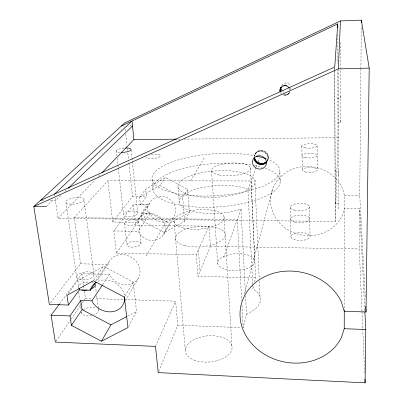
<?xml version="1.0" encoding="UTF-8"?>
<svg xmlns="http://www.w3.org/2000/svg" width="403" height="403" viewBox="0 0 403 403"><rect width="100%" height="100%" fill="white"/><g stroke="black" fill="none" stroke-linecap="round" stroke-linejoin="round"><path stroke-width="0.3" stroke-dasharray="2.02 1.51" d="M344.233 308.139L344.454 195.319L342.53 188.574A37.484 34.527 8.1 0 0 285.248 173.048A37.484 34.527 8.1 0 0 284.986 227.861A37.484 34.527 8.1 0 0 342.404 215.257L344.464 208.401L359.642 208.522L364.866 311.323M361.98 311.187L359.275 248.948L359.642 208.522M365.214 296.935L359.763 195.395L360.907 69.145M360.912 68.515L361.3 25.802M338.57 208.991L338.449 69.779M337.961 123.439L337.981 122.779L340.49 122.749L340.545 120.154M338.51 175.768L338.626 171.043L335.064 171.048L335.11 169.895M340.525 96.02L340.47 98.332L337.931 98.377L337.91 98.967M267.542 160.5C271.033 152.072 256.263 147.392 254.293 156.314C256.243 145.13 273.204 151.639 267.169 161.276L268.156 158.591M55.1 198.251L58.067 218.386L335.291 221.449L337.986 137.725L337.875 70.077M338.686 203.742L335.18 203.716L335.225 202.437M254.57 156.087L254.706 155.241M245.528 295.545L246.505 314.33L243.17 327.684L241.911 304.547M246.505 314.33L253.114 310.683A36.406 18.1 -3.8 0 0 257.431 292.341L252.893 288.77L253.653 285.727M254.57 282.075L255.633 277.813L251.155 180.977L107.848 180.751L74.207 217.696L80.59 263.814L49.73 303.897M244.419 293.968L272.917 188.08M288.971 93.385L289.772 91.708C289.077 94.75 285.243 96.317 282.568 94.765M267.95 158.827L268.297 157.744M289.319 92.846L289.5 92.282M288.553 93.874L289.153 92.821M267.975 157.966L268.327 156.883M289.722 89.118L289.903 88.569L289.863 89.748L289.495 88.519M288.074 94.302L288.734 93.31M267.884 157.099L268.237 156.021M267.673 156.248L268.025 155.175M267.35 155.427L267.703 154.354M287.541 94.67L288.261 93.738M286.966 94.962L287.727 94.101M266.922 154.651L267.275 153.583M266.388 153.931L266.746 152.863M286.357 95.179L286.543 94.609L287.153 94.393M265.763 153.281L266.126 152.218M285.722 95.315L285.913 94.745L286.543 94.609M285.072 95.37L285.269 94.801L285.913 94.745M265.058 152.712L265.421 151.649M284.422 95.34L284.619 94.77L285.269 94.801M264.282 152.228L264.65 151.17M283.783 95.229L283.979 94.66L284.619 94.77M263.451 151.85L263.824 150.793M283.163 95.037L283.359 94.468M262.58 151.573L262.958 150.521M261.683 151.412L262.061 150.354M223.594 257.542L241.019 209.137L240.682 209.273A38.411 13.873 -3.7 0 1 187.068 209.59A38.411 13.873 -3.7 0 1 194.231 189.742A38.411 13.873 -3.7 0 1 247.9 189.269L252.681 284.367M248.122 189.395L255.981 167.562M256.192 166.983L257.24 164.066M258.081 161.734L259.547 157.649M260.771 151.357L261.159 150.304M259.87 151.422L260.257 150.364M280.911 92.458L280.7 93.017L281.077 93.541L281.284 92.977L281.727 93.451M258.988 151.593L259.381 150.541M258.142 151.881L258.535 150.823M257.341 152.269L257.744 151.211M256.61 152.757L257.013 151.699M255.386 153.986L255.794 152.923M255.955 153.331L256.358 152.274M254.55 155.493L254.958 154.42M254.913 154.712L255.326 153.644M158.696 371.46L177.778 325.236L175.607 301.172L94.786 298.633M255.633 277.813L197.959 276.367L210.356 246.334L208.961 226.169L135.574 225.247L116.447 253.099L196.286 254.671L208.961 226.169M125.459 300.613L138.169 278.589C140.869 273.959 140.576 268.126 137.761 263.582A16.815 14.422 30.4 0 0 121.253 254.62A16.815 14.422 30.4 0 0 108.069 264.454L96.7 280.972M137.055 222.33L149.045 204.936A13.904 12.453 31.2 0 1 163.759 196.629A13.904 12.453 31.2 0 1 175.713 210.356L175.275 213.635L173.945 216.607A13.904 12.453 31.2 0 1 150.596 214.728L150.022 213.439L138.148 231.292L138.763 232.652A14.755 13.052 30.9 0 0 163.477 234.737C165.965 230.627 165.714 225.363 163.306 221.262A14.76 13.062 30.9 0 0 148.843 213.373A14.76 13.062 30.9 0 0 137.055 222.33L112.749 222.033L107.848 180.751M155.498 346.394L175.607 301.172M128.557 326.455L136.531 311.494L133.232 282.024L103.495 266.287L77.95 280.538L68.057 293.883M116.447 253.099L113.807 230.949L133.363 204.674L147.266 204.774L141.307 213.353L142.078 220.753L164.308 232.566L184.619 221.237L189.345 212.371L187.521 189.274L165.452 177.511L145.7 189.133L139.639 197.304L140.425 204.855L149.045 204.936M164.308 232.566L169.572 223.469L189.345 212.371M163.477 234.737L173.945 216.607M125.021 296.054L133.232 282.024M184.619 221.237L182.685 197.541L187.521 189.274M146.128 255.97L168.172 218.753M190.599 180.897L204.225 157.89M267.048 160.893L267.521 160.177M102.579 284.78L109.46 274.433L110.18 275.949A16.815 14.422 30.4 0 0 138.169 278.589M142.078 220.753L147.992 211.993L147.266 204.774M56.047 341.064L70.893 319.443M71.245 318.929L80.439 305.545M82.202 302.97L83.97 300.396M84.323 299.882L85.386 298.336L84.192 289.727M95.718 280.951L109.52 260.968M138.395 219.187L150.324 201.938M93.748 280.251L103.495 266.287M139.639 197.304L159.931 185.42L165.452 177.511M140.425 204.855L146.435 196.493L145.7 189.133M59.639 303.756L81.97 273.743L109.46 274.433M112.749 222.033L132.471 196.392L128.728 161.568M58.067 218.386L95.068 179.94M98.544 176.328L101.148 173.622M60.858 195.384L55.448 200.618L48.189 200.573M64.913 191.455L67.165 189.274M46.138 206.613L52.415 200.603M131.464 124.859L130.234 126.033L127.822 126.063M127.625 316.138L136.531 311.494M123.595 126.114L124.804 126.099M177.869 139.176L181.007 139.146M184.146 139.121L337.986 137.725M344.454 195.319L359.763 195.395M132.471 196.392L146.435 196.493M41.544 200.533L44.562 200.548M141.307 213.353L150.022 213.439M74.207 217.696L237.286 219.504L241.709 300.794M113.807 230.949L138.148 231.292M210.356 246.334L359.275 248.948M80.59 263.814L108.059 264.449M85.386 298.336L92.277 298.552M177.778 325.236L241.281 327.614M147.992 211.993L169.572 223.469M159.931 185.42L182.685 197.541M54.576 194.694L54.753 195.883M77.95 280.538L78.943 287.581M65.971 202.417L76.656 277.652M78.731 292.251L79.784 299.686M80.313 303.404L81.109 308.98M81.547 312.078L81.723 313.317M81.97 273.743L83.592 285.425M83.678 286.039L84.106 289.112M84.046 199.999A9.183 3.093 -7.8 0 1 69.774 204.034A9.183 3.093 -7.8 0 1 71.089 198.488A9.183 3.093 -7.8 0 1 84.046 199.999L93.985 275.002A8.831 3.834 -9.2 0 1 80.378 279.722A8.831 3.834 -9.2 0 1 81.446 272.891A8.831 3.834 -9.2 0 1 93.985 275.002M95.42 285.818L96.322 292.613M96.73 295.701L98.287 307.439M98.367 308.053L98.695 310.527M116.316 150.798L116.88 155.78M117.162 158.268L117.862 164.5M117.933 165.124L118.215 167.613M118.286 168.237L123.504 214.336M124.492 223.076L126.945 244.782M125.252 129.237L125.454 131.101M125.786 134.209L126.925 144.783M127.323 148.511L127.524 150.374M127.791 152.863L128.461 159.084M133.363 204.674L135.574 225.247M131.161 150.178L131.952 157.654M132.018 158.273L137.806 213.071A7.194 2.645 -6.4 0 1 126.995 216.371A7.194 2.645 -6.4 0 1 127.157 211.746A7.194 2.645 -6.4 0 1 137.806 213.071M138.728 221.776A7.163 2.71 -6.6 0 1 127.978 225.156A7.163 2.71 -6.6 0 1 128.119 220.421A7.163 2.71 -6.6 0 1 138.728 221.776L141.02 243.462A7.083 2.881 -6.9 0 1 130.411 247.009A7.083 2.881 -6.9 0 1 130.517 241.976A7.083 2.881 -6.9 0 1 141.02 243.462M152.087 179.496L153.1 189.994M174.051 221.378L185.36 350.973M177.975 186.73L179.27 202.19M196.286 254.671L197.959 276.367M198.397 249.92L200.024 271.365M211.585 170.897L217.716 263.683M224.038 216.799L231.942 346.066M241.019 209.137L245.362 292.417M252.711 284.997L252.893 288.77M250.48 167.522L254.767 260.101M254.842 179.96L259.215 278.508M259.325 281.022L260.021 296.714M362.01 311.811L362.715 328.158M362.745 328.788L364.655 372.79M279.904 171.814L280.236 182.363M290.15 207.399L290.936 236.788M301.812 146.138L302.295 170.066M309.559 206.679L310.063 236.647A9.576 3.954 -0.6 0 1 295.248 239.861A9.576 3.954 -0.6 0 1 296.195 233.015A9.576 3.954 -0.6 0 1 310.063 236.647M317.141 145.755L317.438 169.744M334.752 68.248L334.757 70.757M334.762 71.381L335.291 221.449M334.697 67.704L334.702 69.583M334.707 70.208L335.18 203.716M337.779 34.527L337.835 63.306M340.424 42.406L340.49 122.749M290.81 87.653A4.907 4.821 8.5 0 1 290.215 90.076M284.155 92.237A4.907 4.821 8.5 0 1 283.032 91.637M281.591 85.436A4.907 4.821 8.5 0 1 290.392 85.809M119.777 152.354A7.43 2.106 -5.8 0 1 116.845 150.042A7.43 2.106 -5.8 0 1 125.212 147.987M265.184 168.333A63.755 21.762 -3.7 0 1 233.886 205.182A63.755 21.762 -3.7 0 1 153.755 185.38A63.755 21.762 -3.7 0 1 251.663 164.993M254.56 165.522A63.755 21.762 -3.7 0 1 262.418 167.446M266.469 158.913A64.097 20.981 -3.7 0 1 230.178 194.377A64.097 20.981 -3.7 0 1 153.437 173.814A64.097 20.981 -3.7 0 1 254.691 155.754M151.296 154.43A7.314 2.166 -5.2 0 1 160.439 155.487A7.314 2.166 -5.2 0 1 153.216 158.545A7.314 2.166 -5.2 0 1 145.992 156.676M89.929 289.329A8.785 3.919 -9.6 0 1 88.831 289.641M78.117 287.913A8.785 3.919 -9.6 0 1 89.572 281.964M91.572 282.16A8.785 3.919 -9.6 0 1 93.244 282.619M98.549 309.454A8.665 4.146 -10.2 0 1 93.909 314.683M91.768 315.327A8.665 4.146 -10.2 0 1 81.623 312.234M83.134 309.988A8.665 4.146 -10.2 0 1 94.947 307.293M97.884 281.329A18.08 15.203 30.1 0 1 124.537 295.958M294.522 210.205A9.722 3.637 -1 0 0 309.569 207.157A9.722 3.637 -1 0 0 295.495 203.898A9.722 3.637 -1 0 0 294.522 210.205M304.96 147.881A7.667 2.247 -1.3 0 0 317.096 146.047A7.667 2.247 -1.3 0 0 306.371 143.977A7.667 2.247 -1.3 0 0 304.96 147.881M294.815 222.179A9.667 3.768 -0.8 0 0 309.771 219.061A9.667 3.768 -0.8 0 0 295.777 215.65A9.667 3.768 -0.8 0 0 294.815 222.179M305.142 157.593A7.632 2.332 -1.2 0 0 317.216 155.724A7.632 2.332 -1.2 0 0 306.542 153.543A7.632 2.332 -1.2 0 0 305.142 157.593M305.409 171.99A7.576 2.458 -1 0 0 317.398 170.066A7.576 2.458 -1 0 0 306.794 167.729A7.576 2.458 -1 0 0 305.409 171.99M193.44 195.893A38.718 13.183 -3.7 0 0 254.968 183.405A38.718 13.183 -3.7 0 0 201.364 172.731A38.718 13.183 -3.7 0 0 193.44 195.893M194.14 360.065A23.439 13.103 -5 0 0 231.831 349.502A23.439 13.103 -5 0 0 200.165 337.2A23.439 13.103 -5 0 0 194.14 360.065M184.715 245.548A24.905 10.186 -4.4 0 0 224.909 236.642A24.905 10.186 -4.4 0 0 191.511 227.645A24.905 10.186 -4.4 0 0 184.715 245.548M183.269 227.977A25.127 9.702 -4.4 0 0 223.846 219.353A25.127 9.702 -4.4 0 0 190.186 210.9A25.127 9.702 -4.4 0 0 183.269 227.977M225.116 269.264A18.684 8.342 -3.1 0 0 254.827 262.282A18.684 8.342 -3.1 0 0 228.944 254.736A18.684 8.342 -3.1 0 0 225.116 269.264M219.272 175.018A19.606 6.322 -3.2 0 0 250.515 169.179A19.606 6.322 -3.2 0 0 223.484 163.92A19.606 6.322 -3.2 0 0 219.272 175.018"/><path stroke-width="0.6" d="M79.028 288.165L79.275 289.923L68.399 305.061L49.352 304.391L33.802 206.538L124.582 123.016L340.47 20.926L361.35 20.15L369.198 68.102L366.02 311.977L344.227 311.272L341.487 302.164A53.075 45.67 12.4 0 0 260.746 278.811A53.075 45.67 12.4 0 0 260.414 351.602A53.075 45.67 12.4 0 0 341.326 337.724L344.238 328.712L344.273 309.912M361.325 22.664L361.35 20.15M59.266 304.255L51.075 315.257L55.342 342.092L155.498 346.394L158.218 372.614L365.093 382.85L365.788 329.503L364.896 311.952M254.157 157.16C253.351 163.683 262.897 167.316 266.695 161.991M280.095 89.325L280.302 88.771L280.171 91.854L279.984 89.955L280.765 87.582L280.281 88.71C281.551 84.978 287.274 84.524 289.193 87.95M46.138 206.613L33.802 206.538L338.313 68.888L340.47 20.926M121.182 126.144L337.754 23.893L334.747 66.989L40.335 200.523M266.121 162.641L266.479 161.543C262.565 165.678 254.641 162.666 254.55 156.943M265.461 163.215L265.824 162.112M264.731 163.694L265.093 162.59M263.935 164.076L264.303 162.973M263.088 164.353L263.461 163.25M262.212 164.525L262.585 163.416M261.31 164.585L261.693 163.477M260.409 164.53L260.791 163.422M259.517 164.364L259.905 163.26M286.724 85.915L286.911 85.376M258.655 164.092L259.043 162.988M257.829 163.714L258.222 162.611M285.455 85.612L285.646 85.073M257.059 163.24L257.457 162.137M284.8 85.582L284.997 85.043M256.358 162.676L256.761 161.578M284.15 85.643L284.347 85.098M255.734 162.031L256.142 160.933M255.205 161.316L255.613 160.223M254.772 160.545L255.18 159.457M282.901 86L283.102 85.461M254.444 159.729L254.857 158.641M279.964 90.589L280.176 90.035M254.233 158.883L254.646 157.8M280.025 91.229L280.236 90.675M279.984 89.955L280.196 89.401M280.901 87.592L281.108 87.043M102.236 285.299L91.909 300.824L80.771 300.467L70.016 315.942L71.422 325.387L101.455 341.215L110.926 324.848L126.512 316.718M71.422 325.387L82.066 309.625L80.771 300.467M79.275 289.923L90.307 290.271L95.637 282.523M102.014 172.721L133.912 139.574L176.615 139.186M68.067 188.403L132.506 126.003M54.491 194.105L131.993 121.041L133.912 139.574M101.455 341.215L127.968 327.563L124.386 297.132L93.395 280.75L66.958 295.364L68.399 305.061M338.313 68.888L369.198 68.102M51.075 315.257L70.016 315.942M344.238 328.712L365.788 329.503M82.066 309.625L110.926 324.848M91.909 300.824L92.695 302.436A18.08 15.203 30.1 0 0 122.668 305.444L124.27 301.807L124.713 297.752A18.08 15.203 30.1 0 0 124.623 296.558M280.382 91.295L280.604 91.894M365.717 306.34L366.02 311.977M364.932 379.077L365.093 382.85M337.754 23.893L337.764 27.646M282.105 90.766A4.907 4.821 8.5 0 1 281.032 87.229M125.832 147.977A7.43 2.106 -5.8 0 1 130.784 150.153A7.43 2.106 -5.8 0 1 121.55 152.42M256.379 156.097A64.097 20.981 -3.7 0 1 265.92 158.717M94.483 283.309A8.785 3.919 -9.6 0 1 90.957 288.966M87.134 289.989A8.785 3.919 -9.6 0 1 81.708 290.009M90.307 290.271A18.08 15.203 30.1 0 1 96.302 282.16M254.056 166.479A7.093 6.68 18.6 0 0 266.101 164.963A7.093 6.68 18.6 0 0 258.323 155.724A7.093 6.68 18.6 0 0 254.056 166.479"/></g></svg>
